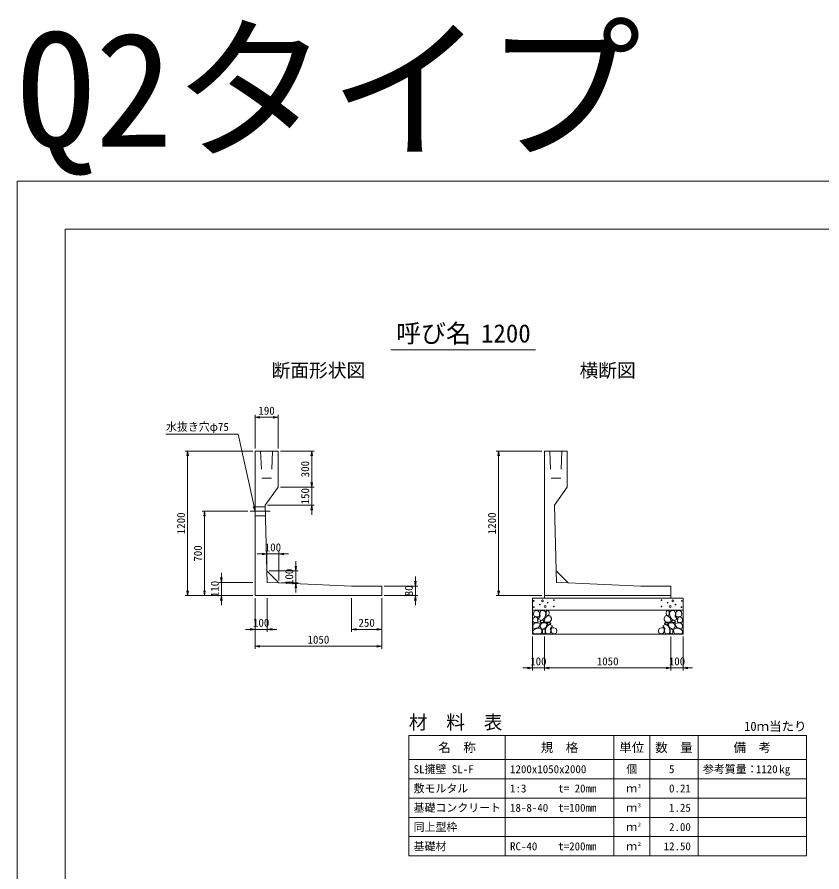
# Model space of a CAD drawing. Units: millimetres at full size, sheet at 1:25. Extents: x 0 to 16820, y 0 to 13241.
# Drawn here: x 0 to 6677, y 6148 to 13241 of the extents above; entities that cross this region are included whole.
import ezdxf
from ezdxf.enums import TextEntityAlignment as Align

# ---------------------------------------------------------------- set-up
doc = ezdxf.new("R2010")
doc.units = ezdxf.units.MM
doc.header["$LTSCALE"] = 25
doc.linetypes.add('CHAIN', pattern=[18.5, 12, -1.5, 3.5, -1.5])
doc.linetypes.add('DASHED_SPACED', pattern=[12, 6, -6])
for name, color, linetype, lineweight in [('D-BMK', 2, 'CHAIN', 13), ('D-DCR-HCHn', 4, 'Continuous', 9), ('D-MTR-FRAM', 7, 'Continuous', 13), ('D-MTR-LINE', 7, 'Continuous', 13), ('D-STR-DIM', 7, 'Continuous', 13), ('D-STR-STRn', 1, 'Continuous', 13), ('D-STR-TXT', 7, 'Continuous', 13), ('D-TTL', 2, 'Continuous', 13), ('D-TTL-TXT', 7, 'Continuous', 13)]:
    doc.layers.add(name, color=color, linetype=linetype, lineweight=lineweight)
doc.layers.add('D-MTR', color=7, linetype='Continuous')
doc.layers.add('D-MTR-TXT', color=7, linetype='Continuous')
doc.styles.add('ＭＳ ゴシック', font='')
doc.styles.get('ＭＳ ゴシック').set_extended_font_data('MS Gothic')

# ---------------------------------------------------------------- blocks, each defined once
blk = doc.blocks.new('open_arrow')
at = {"color": 0, "linetype": 'Continuous', "lineweight": -2}
blk.add_lwpolyline([(7.5, 1.25), (0, 0), (7.5, -1.25)], dxfattribs=at)

msp = doc.modelspace()

# ---------------------------------------------------------------- linework, layer by layer
at = {"layer": 'D-BMK'}
msp.add_line((2100.06, 9140), (1935, 9140), dxfattribs=at)
at = {"layer": 'D-DCR-HCHn'}
for points in [[(4326.2, 8311.59), (4305.4, 8316.22), (4286.9, 8306.97), (4284.59, 8286.17), (4289.21, 8269.99), (4312.33, 8263.05), (4328.51, 8263.05), (4335.44, 8274.61), (4335.44, 8300.04)], [(4344.69, 8313.91), (4337.76, 8293.1), (4340.07, 8269.99), (4323.89, 8244.56), (4344.69, 8233), (4367.8, 8244.56), (4381.67, 8263.05), (4386.3, 8293.1), (4381.67, 8309.28), (4367.8, 8316.22)], [(4388.61, 8309.28), (4388.61, 8281.55), (4400.16, 8274.61), (4411.72, 8281.55), (4414.03, 8297.73), (4411.72, 8311.59), (4395.54, 8316.22)], [(5411.39, 8309.28), (5411.39, 8281.55), (5399.84, 8274.61), (5388.28, 8281.55), (5385.97, 8297.73), (5388.28, 8311.59), (5404.46, 8316.22)], [(5455.31, 8313.91), (5462.24, 8293.1), (5459.93, 8269.99), (5476.11, 8244.56), (5455.31, 8233), (5432.2, 8244.56), (5418.33, 8263.05), (5413.7, 8293.1), (5418.33, 8309.28), (5432.2, 8316.22)], [(5473.8, 8311.59), (5494.6, 8316.22), (5513.1, 8306.97), (5515.41, 8286.17), (5510.79, 8269.99), (5487.67, 8263.05), (5471.49, 8263.05), (5464.56, 8274.61), (5464.56, 8300.04)], [(4282.28, 8253.81), (4275.35, 8233), (4284.59, 8219.14), (4307.71, 8216.82), (4323.49, 8223.6), (4316.95, 8239.94), (4321.58, 8249.18), (4312.33, 8258.43), (4298.46, 8263.05)], [(4349.31, 8233), (4337.76, 8223.76), (4342.38, 8216.82), (4358.56, 8216.82), (4365.49, 8219.14), (4370.12, 8228.38), (4363.18, 8235.32)], [(4383.98, 8258.43), (4372.43, 8230.69), (4381.67, 8219.14), (4409.41, 8219.14), (4420.97, 8223.76), (4432.53, 8239.94), (4432.53, 8253.81), (4420.97, 8272.3), (4407.1, 8274.61)], [(5416.02, 8258.43), (5427.57, 8230.69), (5418.33, 8219.14), (5390.59, 8219.14), (5379.03, 8223.76), (5367.47, 8239.94), (5367.47, 8253.81), (5379.03, 8272.3), (5392.9, 8274.61)], [(5450.69, 8233), (5462.24, 8223.76), (5457.62, 8216.82), (5441.44, 8216.82), (5434.51, 8219.14), (5429.88, 8228.38), (5436.82, 8235.32)], [(5517.72, 8253.81), (5524.65, 8233), (5515.41, 8219.14), (5492.29, 8216.82), (5476.51, 8223.6), (5483.05, 8239.94), (5478.42, 8249.18), (5487.67, 8258.43), (5501.54, 8263.05)], [(4326.16, 8177.01), (4343.28, 8202.69), (4341.14, 8209.11), (4317.59, 8215.53), (4296.19, 8213.39), (4281.21, 8200.55), (4279.07, 8185.57), (4281.21, 8170.59), (4298.33, 8166.31)], [(4334.72, 8123.5), (4349.7, 8129.92), (4353.98, 8151.33), (4345.42, 8166.31), (4330.44, 8170.59), (4311.17, 8168.45), (4289.77, 8159.89), (4279.07, 8147.05), (4279.07, 8132.06), (4285.49, 8123.5), (4311.17, 8125.64)], [(4386.08, 8177.01), (4396.78, 8202.69), (4388.22, 8213.39), (4362.54, 8213.39), (4351.84, 8209.11), (4341.14, 8194.13), (4341.14, 8181.29), (4351.84, 8164.17), (4364.68, 8162.03)], [(4381.8, 8129.92), (4381.8, 8155.61), (4371.1, 8162.03), (4360.4, 8155.61), (4358.26, 8140.62), (4360.4, 8127.78), (4375.38, 8123.5)], [(4422.47, 8125.64), (4428.89, 8144.91), (4426.75, 8166.31), (4441.73, 8189.85), (4422.47, 8200.55), (4401.06, 8189.85), (4388.22, 8172.73), (4383.94, 8144.91), (4388.22, 8129.92), (4401.06, 8123.5)], [(4418.19, 8200.55), (4428.89, 8209.11), (4424.61, 8215.53), (4409.62, 8215.53), (4403.2, 8213.39), (4398.92, 8204.83), (4405.34, 8198.41)], [(4439.59, 8127.78), (4458.85, 8123.5), (4475.97, 8132.06), (4478.11, 8151.33), (4473.83, 8166.31), (4452.43, 8172.73), (4437.45, 8172.73), (4431.03, 8162.03), (4431.03, 8138.48)], [(5360.41, 8127.78), (5341.15, 8123.5), (5324.03, 8132.06), (5321.89, 8151.33), (5326.17, 8166.31), (5347.57, 8172.73), (5362.55, 8172.73), (5368.97, 8162.03), (5368.97, 8138.48)], [(5377.53, 8125.64), (5371.11, 8144.91), (5373.25, 8166.31), (5358.27, 8189.85), (5377.53, 8200.55), (5398.94, 8189.85), (5411.78, 8172.73), (5416.06, 8144.91), (5411.78, 8129.92), (5398.94, 8123.5)], [(5381.81, 8200.55), (5371.11, 8209.11), (5375.39, 8215.53), (5390.38, 8215.53), (5396.8, 8213.39), (5401.08, 8204.83), (5394.66, 8198.41)], [(5413.92, 8177.01), (5403.22, 8202.69), (5411.78, 8213.39), (5437.46, 8213.39), (5448.16, 8209.11), (5458.86, 8194.13), (5458.86, 8181.29), (5448.16, 8164.17), (5435.32, 8162.03)], [(5418.2, 8129.92), (5418.2, 8155.61), (5428.9, 8162.03), (5439.6, 8155.61), (5441.74, 8140.62), (5439.6, 8127.78), (5424.62, 8123.5)], [(5465.28, 8123.5), (5450.3, 8129.92), (5446.02, 8151.33), (5454.58, 8166.31), (5469.56, 8170.59), (5488.83, 8168.45), (5510.23, 8159.89), (5520.93, 8147.05), (5520.93, 8132.06), (5514.51, 8123.5), (5488.83, 8125.64)], [(5473.84, 8177.01), (5456.72, 8202.69), (5458.86, 8209.11), (5482.41, 8215.53), (5503.81, 8213.39), (5518.79, 8200.55), (5520.93, 8185.57), (5518.79, 8170.59), (5501.67, 8166.31)]]:
    msp.add_lwpolyline(points, close=True, dxfattribs=at)
for centre, radius in [((4285.73, 8397.43), 3), ((4358.34, 8397.43), 7.5), ((4402.71, 8381.64), 3), ((4453.13, 8403.48), 3), ((5346.87, 8403.48), 3), ((5397.29, 8381.64), 3), ((5441.66, 8397.43), 7.5), ((5514.27, 8397.43), 3), ((4286.87, 8343.92), 3), ((4337.29, 8365.76), 3), ((4381.66, 8349.97), 7.5), ((4454.27, 8349.97), 3), ((5345.73, 8349.97), 3), ((5418.34, 8349.97), 7.5), ((5462.71, 8365.76), 3), ((5513.13, 8343.92), 3)]:
    msp.add_circle(centre, radius, dxfattribs=at)
at = {"layer": 'D-MTR-FRAM'}
for p, q in [((3250, 7280), (6550, 7280)), ((3250, 7280), (3250, 6280)), ((6550, 7280), (6550, 6280)), ((3250, 6280), (6550, 6280))]:
    msp.add_line(p, q, dxfattribs=at)
at = {"layer": 'D-MTR-LINE'}
for p, q in [((4050, 7280), (4050, 6280)), ((4950, 7280), (4950, 6280)), ((5250, 7280), (5250, 6280)), ((5650, 7280), (5650, 6280)), ((3250, 7080), (6550, 7080)), ((3250, 6920), (6550, 6920)), ((3250, 6760), (6550, 6760)), ((3250, 6600), (6550, 6600)), ((3250, 6440), (6550, 6440))]:
    msp.add_line(p, q, dxfattribs=at)
at = {"layer": 'D-STR-DIM'}
for p, q in [((1975, 9660), (1975, 9940)), ((2165, 9660), (2165, 9940)), ((1975, 9920), (2165, 9920)), ((1955, 9640), (1395, 9640)), ((1415, 8440), (1415, 9640)), ((2185, 9640), (2465, 9640)), ((2445, 9640), (2445, 9340)), ((4355, 9640), (3975, 9640)), ((3995, 8440), (3995, 9640)), ((2445, 9420), (2445, 9110)), ((2185, 9340), (2465, 9340)), ((2185, 9340), (2465, 9340)), ((2078.8, 9190), (2465, 9190)), ((1915, 9140), (1535, 9140)), ((1555, 8440), (1555, 9140)), ((2072.57, 8665.82), (2072.57, 8805.82)), ((2172.57, 8565.82), (2172.57, 8805.82)), ((2252.57, 8785.82), (1992.57, 8785.82)), ((2312.57, 8725.82), (2312.57, 8465.82)), ((1695, 8360), (1695, 8630)), ((2092.57, 8645.82), (2332.57, 8645.82)), ((3305, 8360), (3305, 8600)), ((1955, 8550), (1675, 8550)), ((2192.57, 8545.82), (2332.57, 8545.82)), ((3045, 8520), (3325, 8520)), ((1955, 8440), (1395, 8440)), ((1955, 8440), (1535, 8440)), ((1955, 8440), (1675, 8440)), ((1975, 8420), (1975, 8140)), ((1975, 8420), (1975, 8000)), ((2075, 8420), (2075, 8140)), ((2775, 8420), (2775, 8140)), ((3025, 8420), (3025, 8000)), ((3025, 8420), (3025, 8140)), ((3045, 8440), (3325, 8440)), ((4355, 8440), (3975, 8440)), ((1895, 8160), (2155, 8160)), ((2775, 8160), (3025, 8160)), ((4275, 8100), (4275, 7820)), ((4375, 8100), (4375, 7820)), ((4375, 8100), (4375, 7820)), ((5425, 8100), (5425, 7820)), ((5425, 8100), (5425, 7820)), ((5525, 8100), (5525, 7820)), ((1975, 8020), (3025, 8020)), ((4455, 7840), (4195, 7840)), ((4375, 7840), (5425, 7840)), ((5345, 7840), (5605, 7840))]:
    msp.add_line(p, q, dxfattribs=at)
at = {"layer": 'D-STR-STRn'}
for p, q in [((2165, 9640), (1975, 9640)), ((1975, 9640), (1975, 8440)), ((2165, 9640), (2165, 9340)), ((4565, 9640), (4375, 9640)), ((4375, 9640), (4375, 8440)), ((4565, 9640), (4565, 9340)), ((2058.8, 9190), (2165, 9340)), ((4458.8, 9190), (4565, 9340)), ((2058.8, 9190), (2072.57, 8645.82)), ((4458.8, 9190), (4472.57, 8645.82)), ((2072.57, 8645.82), (2172.57, 8545.82)), ((4472.57, 8645.82), (4572.57, 8545.82)), ((2172.57, 8545.82), (2775, 8520)), ((2775, 8520), (3025, 8520)), ((3025, 8440), (3025, 8520)), ((4572.57, 8545.82), (5175, 8520)), ((5175, 8520), (5425, 8520)), ((5425, 8440), (5425, 8520)), ((1975, 8440), (3025, 8440)), ((4275, 8120), (4275, 8420)), ((4275, 8420), (5525, 8420)), ((4375, 8440), (4375, 8420)), ((4375, 8440), (5425, 8440)), ((5425, 8440), (5425, 8420)), ((5525, 8420), (5525, 8120)), ((4275, 8320), (5525, 8320)), ((4275, 8120), (5525, 8120))]:
    msp.add_line(p, q, dxfattribs=at)
at = {"layer": 'D-STR-STRn', "linetype": 'DASHED_SPACED'}
for p, q in [((2020, 9640), (2030, 9415)), ((2120, 9640), (2110, 9415)), ((4420, 9640), (4430, 9415)), ((4520, 9640), (4510, 9415)), ((2030, 9415), (2110, 9415)), ((4430, 9415), (4510, 9415)), ((1975, 9177.5), (2059.11, 9177.5)), ((1975, 9102.5), (2061.01, 9102.5))]:
    msp.add_line(p, q, dxfattribs=at)
at = {"layer": 'D-STR-STRn', "color": 2, "linetype": 'DASHED_SPACED'}
for p, q in [((2072.57, 8645.82), (2075, 8550)), ((4472.57, 8645.82), (4475, 8550)), ((2075, 8550), (2172.57, 8545.82)), ((4475, 8550), (4572.57, 8545.82))]:
    msp.add_line(p, q, dxfattribs=at)
at = {"layer": 'D-STR-TXT'}
msp.add_line((1835, 9780), (1235, 9780), dxfattribs=at)
msp.add_lwpolyline([(1975, 9140), (1966.45, 9179.08), (1835, 9780)], dxfattribs=at)
at = {"layer": 'D-TTL'}
for points in [[(0, 0), (16820, 0), (16820, 11880), (0, 11880)], [(400, 400), (16420, 400), (16420, 11480), (400, 11480)]]:
    msp.add_lwpolyline(points, close=True, dxfattribs=at)
at = {"layer": 'D-TTL-TXT'}
msp.add_line((3100, 10480), (4300, 10480), dxfattribs=at)

# ---------------------------------------------------------------- block references
at = {"layer": 'D-STR-DIM', "xscale": 5.33, "yscale": 5.33}
for p in [(1975, 9920), (2172.57, 8785.82), (2075, 8160), (2775, 8160), (1975, 8020), (4375, 7840), (4375, 7840), (5525, 7840)]:
    msp.add_blockref('open_arrow', p, dxfattribs=at)
for p, rotation in [((2165, 9920), 180), ((1415, 9640), 270), ((2445, 9640), 270), ((3995, 9640), 270), ((2445, 9340), 90), ((2445, 9340), 90), ((2445, 9190), 270), ((1555, 9140), 270), ((2072.57, 8785.82), 180), ((2312.57, 8645.82), 90), ((1695, 8550), 90), ((2312.57, 8545.82), 270), ((3305, 8520), 90), ((1415, 8440), 90), ((1555, 8440), 90), ((3995, 8440), 90), ((1695, 8440), 270), ((3305, 8440), 270), ((1975, 8160), 180), ((3025, 8160), 180), ((3025, 8020), 180), ((4275, 7840), 180), ((5425, 7840), 180), ((5425, 7840), 180)]:
    msp.add_blockref('open_arrow', p, dxfattribs=dict(at, rotation=rotation))
at = {"layer": 'D-STR-TXT', "xscale": 5.33, "yscale": 5.33, "rotation": 102.3}
msp.add_blockref('open_arrow', (1975, 9140), dxfattribs=at)

# ---------------------------------------------------------------- texts
at = {"layer": 'D-MTR', "style": 'ＭＳ ゴシック'}
msp.add_text('材\u3000料\u3000表', height=113.9, dxfattribs=at).set_placement((3250, 7298.15), align=Align.BOTTOM_LEFT)
msp.add_text('10ｍ当たり', height=75.95, dxfattribs=at).set_placement((6550, 7295.43), align=Align.BOTTOM_RIGHT)
at = {"layer": 'D-MTR-TXT', "style": 'ＭＳ ゴシック'}
for s, height, p in [('名\u3000称', 75.95, (3650, 7180)), ('規\u3000格', 75.95, (4500, 7180)), ('単位', 75.95, (5100, 7180)), ('数\u3000量', 75.95, (5450, 7180)), ('備\u3000考', 75.95, (6100, 7180)), ('個', 66.46, (5100, 7000)), ('ｍ', 66.46, (5100, 6840)), ('ｍ', 66.46, (5100, 6680)), ('ｍ', 66.46, (5100, 6520)), ('ｍ', 66.46, (5100, 6360))]:
    msp.add_text(s, height=height, dxfattribs=at).set_placement(p, align=Align.MIDDLE_CENTER)
for s, p in [('SL擁壁 SL-F', (3290, 7000)), ('1200x1050x2000', (4090, 7000)), ('参考質量：    kg', (5690, 7000)), ('敷モルタル', (3290, 6840)), ('1:3', (4090, 6840)), ('t= 20mm', (4490, 6840)), ('基礎コンクリート', (3290, 6680)), ('18-8-40', (4090, 6680)), ('t=100mm', (4490, 6680)), ('同上型枠', (3290, 6520)), ('基礎材', (3290, 6360)), ('RC-40', (4090, 6360)), ('t=200mm', (4490, 6360))]:
    msp.add_text(s, height=66.46, dxfattribs=at).set_placement(p, align=Align.MIDDLE_LEFT)
for s, p in [('5', (5453.55, 7000)), ('1120', (6310, 7000)), ('0.21', (5590, 6840)), ('1.25', (5590, 6680)), ('2.00', (5590, 6520)), ('12.50', (5590, 6360))]:
    msp.add_text(s, height=66.46, dxfattribs=at).set_placement(p, align=Align.MIDDLE_RIGHT)
for s, p in [('3', (5150, 6833.63)), ('3', (5150, 6673.63)), ('2', (5150, 6513.63)), ('2', (5150, 6353.63))]:
    msp.add_text(s, height=33.23, dxfattribs=at).set_placement(p, align=Align.BOTTOM_LEFT)
at = {"layer": 'D-STR-DIM', "style": 'ＭＳ ゴシック'}
for s, p in [('190', (2070, 9975)), ('100', (2122.57, 8840.82)), ('100', (2025, 8215)), ('250', (2900, 8215)), ('1050', (2500, 8075)), ('100', (4325, 7895)), ('1050', (4900, 7895)), ('100', (5475, 7895))]:
    msp.add_text(s, height=66.46, dxfattribs=at).set_placement(p, align=Align.MIDDLE_CENTER)
for s, p in [('300', (2390, 9490)), ('150', (2390, 9265)), ('1200', (1360, 9040)), ('1200', (3940, 9040)), ('700', (1500, 8790)), ('100', (2257.57, 8595.82)), ('110', (1640, 8495)), ('80', (3250, 8480))]:
    msp.add_text(s, height=66.46, rotation=90, dxfattribs=at).set_placement(p, align=Align.MIDDLE_CENTER)
at = {"layer": 'D-STR-TXT', "style": 'ＭＳ ゴシック'}
msp.add_text('水抜き穴φ75', height=66.46, dxfattribs=at).set_placement((1235, 9787.25), align=Align.BOTTOM_LEFT)
at = {"layer": 'D-TTL-TXT', "style": 'ＭＳ ゴシック'}
msp.add_text('Q2タイプ', height=949.4, dxfattribs=at).set_placement((0, 11880), align=Align.BOTTOM_LEFT)
for s, height, p in [('呼び名', 151.9, (3455, 10495)), ('1200', 151.9, (4055, 10495)), ('断面形状図', 113.9, (2500, 10218.15)), ('横断図', 113.9, (4900, 10218.15))]:
    msp.add_text(s, height=height, dxfattribs=at).set_placement(p, align=Align.BOTTOM_CENTER)

doc.saveas('drawing.dxf')
